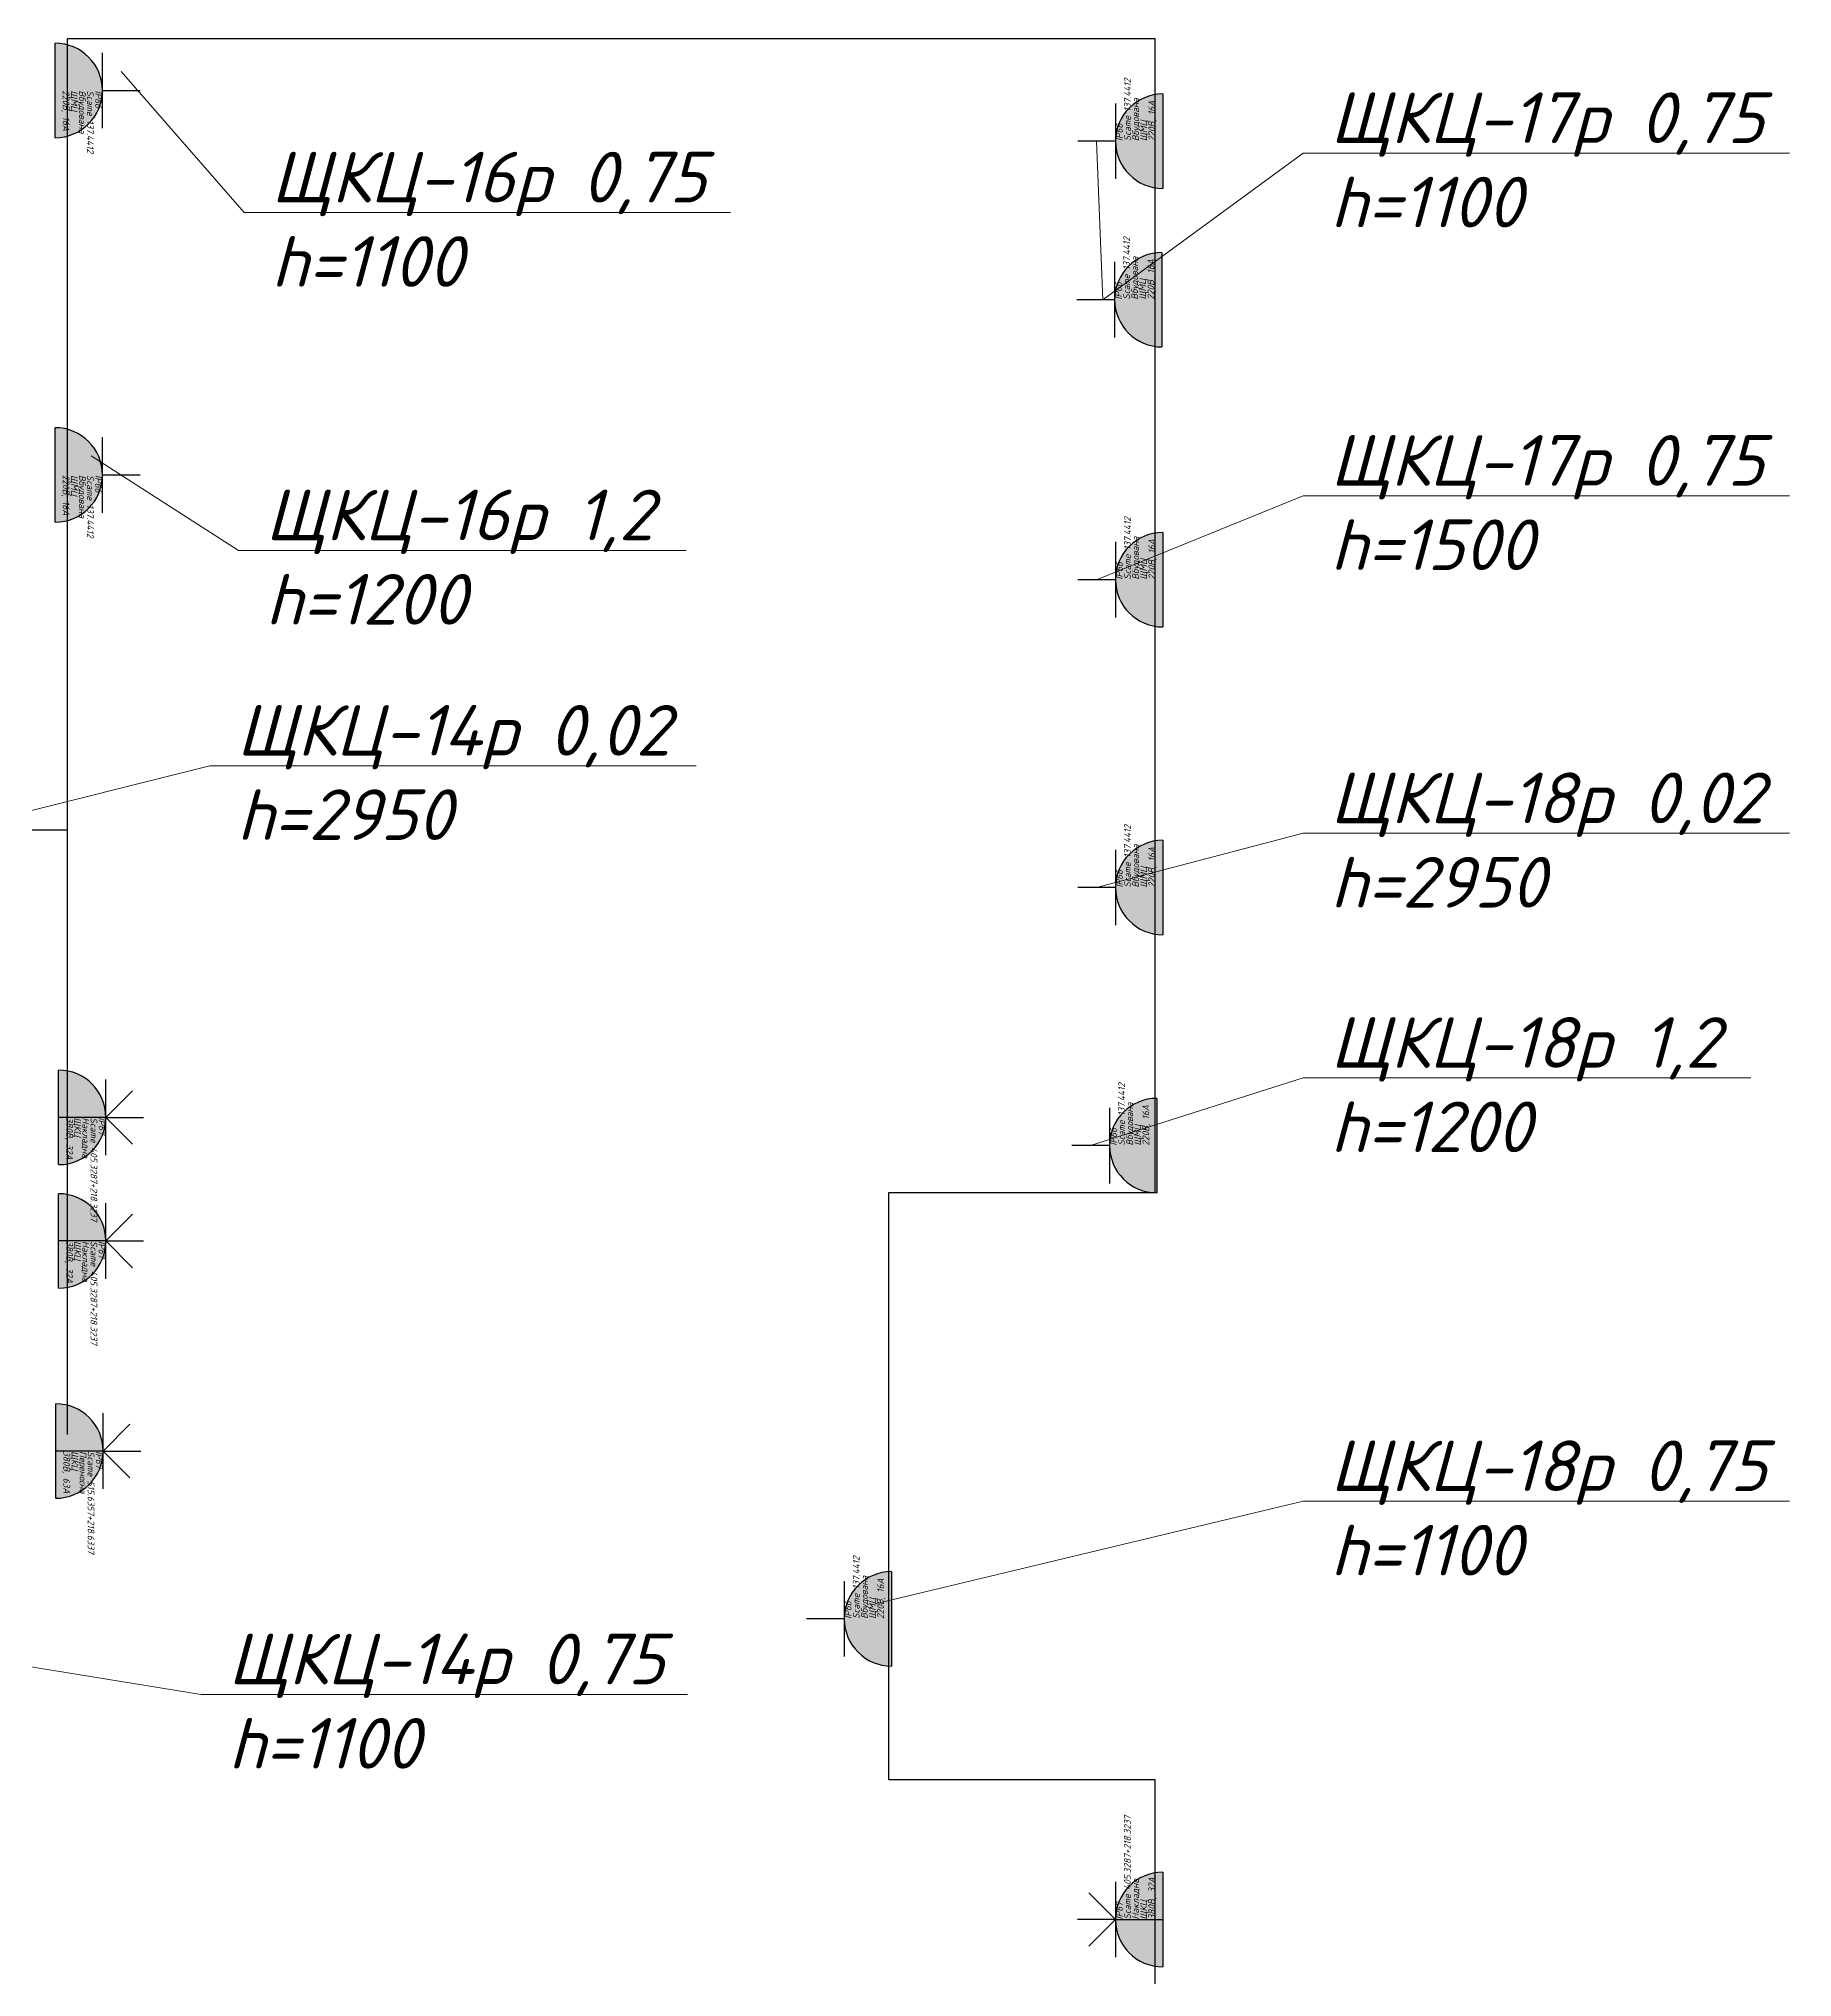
# Model space of a CAD drawing. Header units: millimetres. Extents: x -164867 to 807677, y -316775 to 513985.
# Drawn here: x -24346 to -17851, y 252962 to 260143 of the extents above; entities that cross this region are included whole.
import ezdxf
from ezdxf import colors
from ezdxf.entities.mleader import LeaderData, LeaderLine
from ezdxf.enums import TextEntityAlignment as Align
from ezdxf.math import Vec2, Vec3

# ---------------------------------------------------------------- set-up
doc = ezdxf.new("R2010")
doc.units = ezdxf.units.MM
doc.layers.add('E_Hidden atributes', color=2, linetype='Continuous', plot=False)
for name, color, linetype, lineweight in [('E_Обладнання', 84, 'Continuous', 35), ('E_Позначення', 7, 'Continuous', 15), ('E_Розп. мережі', 5, 'Continuous', 30)]:
    doc.layers.add(name, color=color, linetype=linetype, lineweight=lineweight)
doc.styles.add('GOST 2.304', font='isocpeui.ttf')
doc.styles.add('orientation to layout', font='isocpeui.ttf')
doc.styles.add('ГОСТ 2.304', font='isocpeui.ttf')

# ---------------------------------------------------------------- blocks, each defined once
blk = doc.blocks.new('_None')
blk = doc.blocks.new('*U507')
h = blk.add_hatch(color=0)
h.dxf.hatch_style = 1
h.paths.add_polyline_path([(175, 100, 1), (-175, 100)])
at = {"color": 0, "linetype": 'Continuous', "lineweight": 30}
for p, q in [((0, 275), (0, 415)), ((0, 275), (0, 415)), ((0, 275), (0, 415)), ((140, 275), (-140, 275)), ((175, 100), (-175, 100))]:
    blk.add_line(p, q, dxfattribs=at)
blk.add_arc((0, 100), 175, 0, 180, dxfattribs=at)
at = {"color": 0, "style": 'orientation to layout'}
blk.add_attdef('AMOUNT', text='', height=150, dxfattribs=at).set_placement((147.2, 422.2), align=Align.MIDDLE_CENTER)
at = {"layer": 'E_Hidden atributes', "style": 'GOST 2.304'}
for tag, p in [('IP', (0, 248.2)), ('VENDOR', (0, 218.2)), ('INSTALATION', (0, 188.2)), ('LOCATION', (0, 158.2)), ('VOLTAGE_CURRENT', (0, 128.2)), ('COLOR', (0, 100))]:
    blk.add_attdef(tag, p, '', height=25, dxfattribs=at)
blk = doc.blocks.new('*U508')
h = blk.add_hatch(color=0)
h.dxf.hatch_style = 1
h.paths.add_polyline_path([(175, 100, 1), (-175, 100)])
at = {"color": 0, "lineweight": 30}
for q in [(-99, 374), (99, 374)]:
    blk.add_line((0, 275), q, dxfattribs=at)
at = {"color": 0, "linetype": 'Continuous', "lineweight": 30}
for p, q in [((0, 275), (0, 415)), ((0, 275), (0, 415)), ((0, 275), (0, 415)), ((140, 275), (-140, 275)), ((0, 275), (0, 100)), ((175, 100), (-175, 100))]:
    blk.add_line(p, q, dxfattribs=at)
blk.add_arc((0, 100), 175, 0, 180, dxfattribs=at)
at = {"color": 0, "style": 'orientation to layout'}
blk.add_attdef('AMOUNT', text='', height=150, dxfattribs=at).set_placement((147.2, 422.2), align=Align.MIDDLE_CENTER)
at = {"layer": 'E_Hidden atributes', "style": 'GOST 2.304'}
for tag, p in [('IP', (0, 248.2)), ('VENDOR', (0, 218.2)), ('INSTALATION', (0, 188.2)), ('LOCATION', (0, 158.2)), ('VOLTAGE_CURRENT', (0, 128.2)), ('COLOR', (0, 100))]:
    blk.add_attdef(tag, p, '', height=25, dxfattribs=at)

msp = doc.modelspace()

# ---------------------------------------------------------------- linework, layer by layer
at = {"layer": 'E_Розп. мережі'}
for points in [[(-27085.4, 248193.07), (-22285.4, 248193.07), (-20210.4, 248193.07), (-20210.4, 253693.07), (-21197.2, 253693.07), (-21197.2, 255869.19), (-20210.4, 255869.19), (-20210.4, 260143.07), (-24240.4, 260143.07), (-24240.4, 257211.21), (-28310.4, 257211.21), (-28310.4, 254221.21), (-25483.96, 254221.21)], [(-24240.4, 257211.21), (-24240.4, 254972.2)]]:
    msp.add_lwpolyline(points, dxfattribs=at)

# ---------------------------------------------------------------- block references
at = {"layer": 'E_Обладнання'}
for name, p, rotation, values in [('*U507', (-24385.16, 259951.55), 270, {'INSTALATION': 'Вбудована', 'IP': 'IP66', 'VENDOR': 'Scame 137.4412', 'LOCATION': 'ЩМЦ', 'VOLTAGE_CURRENT': '220В, 16А'}), ('*U507', (-20082.6, 259763.56), 89.99999999999999, {'INSTALATION': 'Вбудована', 'IP': 'IP66', 'VENDOR': 'Scame 137.4412', 'LOCATION': 'ЩМЦ', 'VOLTAGE_CURRENT': '220В, 16А'}), ('*U507', (-20085.9, 259176.41), 89.99999999999999, {'INSTALATION': 'Вбудована', 'IP': 'IP66', 'VENDOR': 'Scame 137.4412', 'LOCATION': 'ЩМЦ', 'VOLTAGE_CURRENT': '220В, 16А'}), ('*U507', (-24385.16, 258527.16), 270, {'INSTALATION': 'Вбудована', 'IP': 'IP66', 'VENDOR': 'Scame 137.4412', 'LOCATION': 'ЩМЦ', 'VOLTAGE_CURRENT': '220В, 16А'}), ('*U507', (-20082.54, 258139.07), 89.99999999999999, {'INSTALATION': 'Вбудована', 'IP': 'IP66', 'VENDOR': 'Scame 137.4412', 'LOCATION': 'ЩМЦ', 'VOLTAGE_CURRENT': '220В, 16А'}), ('*U507', (-20082.62, 256998.59), 89.99999999999999, {'INSTALATION': 'Вбудована', 'IP': 'IP66', 'VENDOR': 'Scame 137.4412', 'LOCATION': 'ЩМЦ', 'VOLTAGE_CURRENT': '220В, 16А'}), ('*U508', (-24372.35, 256146.95), 270, {'INSTALATION': 'Накладна', 'IP': 'IP67', 'VENDOR': 'Scame 405.3287+218.3237', 'LOCATION': 'ЩКЦ', 'VOLTAGE_CURRENT': '380В, 32А'}), ('*U507', (-20104.69, 256042.55), 89.99999999999999, {'INSTALATION': 'Вбудована', 'IP': 'IP66', 'VENDOR': 'Scame 137.4412', 'LOCATION': 'ЩМЦ', 'VOLTAGE_CURRENT': '220В, 16А'}), ('*U508', (-24372.35, 255689.26), 270, {'INSTALATION': 'Накладна', 'IP': 'IP67', 'VENDOR': 'Scame 405.3287+218.3237', 'LOCATION': 'ЩКЦ', 'VOLTAGE_CURRENT': '380В, 32А'}), ('*U507', (-21087.36, 254289.24), 89.99999999999999, {'INSTALATION': 'Вбудована', 'IP': 'IP66', 'VENDOR': 'Scame 137.4412', 'LOCATION': 'ЩМЦ', 'VOLTAGE_CURRENT': '220В, 16А'}), ('*U508', (-20082.86, 253175.37), 89.99999999999999, {'INSTALATION': 'Накладна', 'IP': 'IP67', 'VENDOR': 'Scame 405.3287+218.3237', 'LOCATION': 'ЩКЦ', 'VOLTAGE_CURRENT': '380В, 32А'})]:
    msp.add_blockref(name, p, dxfattribs=dict(at, rotation=rotation)).add_auto_attribs(values)
at = {"layer": 'E_Обладнання', "color": 175, "true_color": 0x4554a5, "rotation": 270}
msp.add_blockref('*U508', (-24382.73, 254911.03), dxfattribs=at).add_auto_attribs({'INSTALATION': 'Переносна', 'IP': 'IP67', 'VENDOR': 'Scame 515.6357+218.6337', 'LOCATION': 'ЩКЦ', 'VOLTAGE_CURRENT': '380В, 63А'})

# ---------------------------------------------------------------- next in the draw order: leaders
at = {"layer": 'E_Позначення'}
ml = msp.add_multileader_mtext('Standard', dxfattribs=at)
ml.set_content('ЩКЦ-16р 0,75\\Ph=1100', color=256, style='ГОСТ 2.304')
ml.set_leader_properties(color=256, linetype='ByLayer', lineweight=-1)
ml.set_arrow_properties(name='NONE')
ml.build(insert=Vec2(0, 0))
ml.multileader.update_dxf_attribs({"has_dogleg": 0, "text_left_attachment_type": 6, "text_right_attachment_type": 6, "text_top_attachment_type": 10, "dogleg_length": 0, "arrow_head_size": 1})
ctx = ml.context
ctx.base_point, ctx.char_height, ctx.arrow_head_size, ctx.landing_gap_size, ctx.plane_origin = Vec3(-23585.16, 259499.34), 187.5, 1, 100, Vec3(-33373.63, 260257.56)
ctx.left_attachment, ctx.right_attachment = 6, 6
notes = []
notes.append((ctx, [(0, (1, 1, 0), (-23585.16, 259499.34), (1, 0), 0, [(1, [(-24040.16, 260021.74)], 0, [])])]))
ctx.mtext.insert, ctx.mtext.flow_direction = Vec3(-23485.16, 259724.34), 5
ctx.mtext.has_bg_fill, ctx.mtext.bg_color, ctx.mtext.bg_scale_factor, ctx.mtext.bg_transparency, ctx.mtext.use_window_bg_color = 1, -1027028792, 1.5, 0, 1
ml = msp.add_multileader_mtext('Standard', dxfattribs=at)
ml.set_content('ЩКЦ-17р 0,75\\Ph=1100', color=256, style='ГОСТ 2.304')
ml.set_leader_properties(color=256, linetype='ByLayer', lineweight=-1)
ml.set_arrow_properties(name='NONE')
ml.build(insert=Vec2(0, 0))
ml.multileader.update_dxf_attribs({"has_dogleg": 0, "text_left_attachment_type": 6, "text_right_attachment_type": 6, "text_top_attachment_type": 10, "dogleg_length": 0, "arrow_head_size": 1})
ctx = ml.context
ctx.base_point, ctx.char_height, ctx.arrow_head_size, ctx.landing_gap_size, ctx.plane_origin = Vec3(-19662.2, 259719.43), 187.5, 1, 100, Vec3(-26116.56, 255812.93)
ctx.left_attachment, ctx.right_attachment = 6, 6
notes.append((ctx, [(0, (1, 1, 0), (-19662.2, 259719.43), (1, 0), 0, [(2, [(-20427.6, 259763.56), (-20404.6, 259176.41)], 0, [])])]))
ctx.mtext.insert, ctx.mtext.flow_direction = Vec3(-19562.2, 259944.43), 5
ctx.mtext.has_bg_fill, ctx.mtext.bg_color, ctx.mtext.bg_scale_factor, ctx.mtext.bg_transparency, ctx.mtext.use_window_bg_color = 1, -1027028792, 1.5, 0, 1
ml = msp.add_multileader_mtext('Standard', dxfattribs=at)
ml.set_content('ЩКЦ-17р 0,75\\Ph=1500', color=256, style='ГОСТ 2.304')
ml.set_leader_properties(color=256, linetype='ByLayer', lineweight=-1)
ml.set_arrow_properties(name='NONE')
ml.build(insert=Vec2(0, 0))
ml.multileader.update_dxf_attribs({"has_dogleg": 0, "text_left_attachment_type": 6, "text_right_attachment_type": 6, "text_top_attachment_type": 10, "dogleg_length": 0, "arrow_head_size": 1})
ctx = ml.context
ctx.base_point, ctx.char_height, ctx.arrow_head_size, ctx.landing_gap_size, ctx.plane_origin = Vec3(-19662.2, 258449.9), 187.5, 1, 100, Vec3(-26116.56, 255354.32)
ctx.left_attachment, ctx.right_attachment = 6, 6
notes.append((ctx, [(0, (1, 1, 0), (-19662.2, 258449.9), (1, 0), 0, [(3, [(-20427.54, 258139.07)], 0, [])])]))
ctx.mtext.insert, ctx.mtext.flow_direction = Vec3(-19562.2, 258674.9), 5
ctx.mtext.has_bg_fill, ctx.mtext.bg_color, ctx.mtext.bg_scale_factor, ctx.mtext.bg_transparency, ctx.mtext.use_window_bg_color = 1, -1027028792, 1.5, 0, 1
ml = msp.add_multileader_mtext('Standard', dxfattribs=at)
ml.set_content('ЩКЦ-16р 1,2\\Ph=1200', color=256, style='ГОСТ 2.304')
ml.set_leader_properties(color=256, linetype='ByLayer', lineweight=-1)
ml.set_arrow_properties(name='NONE')
ml.build(insert=Vec2(0, 0))
ml.multileader.update_dxf_attribs({"has_dogleg": 0, "text_left_attachment_type": 6, "text_right_attachment_type": 6, "text_top_attachment_type": 10, "dogleg_length": 0, "arrow_head_size": 1})
ctx = ml.context
ctx.base_point, ctx.char_height, ctx.arrow_head_size, ctx.landing_gap_size, ctx.plane_origin = Vec3(-23606.56, 258247.84), 187.5, 1, 100, Vec3(-28854, 257886.68)
ctx.left_attachment, ctx.right_attachment = 6, 6
notes.append((ctx, [(0, (1, 1, 0), (-23606.56, 258247.84), (1, 0), 0, [(1, [(-24151.41, 258597.35)], 0, [])])]))
ctx.mtext.insert, ctx.mtext.flow_direction = Vec3(-23506.56, 258472.84), 5
ctx.mtext.has_bg_fill, ctx.mtext.bg_color, ctx.mtext.bg_scale_factor, ctx.mtext.bg_transparency, ctx.mtext.use_window_bg_color = 1, -1027028792, 1.5, 0, 1
ml = msp.add_multileader_mtext('Standard', dxfattribs=at)
ml.set_content('ЩКЦ-18р 0,02\\Ph=2950', color=256, style='ГОСТ 2.304')
ml.set_leader_properties(color=256, linetype='ByLayer', lineweight=-1)
ml.set_arrow_properties(name='NONE')
ml.build(insert=Vec2(0, 0))
ml.multileader.update_dxf_attribs({"has_dogleg": 0, "text_left_attachment_type": 6, "text_right_attachment_type": 6, "text_top_attachment_type": 10, "dogleg_length": 0, "arrow_head_size": 1})
ctx = ml.context
ctx.base_point, ctx.char_height, ctx.arrow_head_size, ctx.landing_gap_size, ctx.plane_origin = Vec3(-19662.2, 257199.55), 187.5, 1, 100, Vec3(-26116.56, 254401.6)
ctx.left_attachment, ctx.right_attachment = 6, 6
notes.append((ctx, [(0, (1, 1, 0), (-19662.2, 257199.55), (1, 0), 0, [(3, [(-20427.54, 256998.59)], 0, [])])]))
ctx.mtext.insert, ctx.mtext.flow_direction = Vec3(-19562.2, 257424.55), 5
ctx.mtext.has_bg_fill, ctx.mtext.bg_color, ctx.mtext.bg_scale_factor, ctx.mtext.bg_transparency, ctx.mtext.use_window_bg_color = 1, -1027028792, 1.5, 0, 1
ml = msp.add_multileader_mtext('Standard', dxfattribs=at)
ml.set_content('ЩКЦ-18р 0,75\\Ph=1100', color=256, style='ГОСТ 2.304')
ml.set_leader_properties(color=256, linetype='ByLayer', lineweight=-1)
ml.set_arrow_properties(name='NONE')
ml.build(insert=Vec2(0, 0))
ml.multileader.update_dxf_attribs({"has_dogleg": 0, "text_left_attachment_type": 6, "text_right_attachment_type": 6, "text_top_attachment_type": 10, "dogleg_length": 0, "arrow_head_size": 1})
ctx = ml.context
ctx.base_point, ctx.char_height, ctx.arrow_head_size, ctx.landing_gap_size, ctx.plane_origin = Vec3(-19662.2, 254725.12), 187.5, 1, 100, Vec3(-26116.56, 252379.28)
ctx.left_attachment, ctx.right_attachment = 6, 6
notes.append((ctx, [(0, (1, 1, 0), (-19662.2, 254725.12), (1, 0), 0, [(3, [(-21247.62, 254345.3)], 0, [])])]))
ctx.mtext.insert, ctx.mtext.flow_direction = Vec3(-19562.2, 254950.12), 5
ctx.mtext.has_bg_fill, ctx.mtext.bg_color, ctx.mtext.bg_scale_factor, ctx.mtext.bg_transparency, ctx.mtext.use_window_bg_color = 1, -1027028792, 1.5, 0, 1
ml = msp.add_multileader_mtext('Standard', dxfattribs=at)
ml.set_content('ЩКЦ-14р 0,75\\Ph=1100', color=256, style='ГОСТ 2.304')
ml.set_leader_properties(color=256, linetype='ByLayer', lineweight=-1)
ml.set_arrow_properties(name='NONE')
ml.build(insert=Vec2(0, 0))
ml.multileader.update_dxf_attribs({"has_dogleg": 0, "text_left_attachment_type": 6, "text_right_attachment_type": 6, "text_top_attachment_type": 10, "dogleg_length": 0, "arrow_head_size": 1})
ctx = ml.context
ctx.base_point, ctx.char_height, ctx.arrow_head_size, ctx.landing_gap_size, ctx.plane_origin = Vec3(-23744.14, 254009.54), 187.5, 1, 100, Vec3(-27682.67, 249263.39)
ctx.left_attachment, ctx.right_attachment = 6, 6
notes.append((ctx, [(0, (1, 1, 0), (-23744.14, 254009.54), (1, 0), 0, [(0, [(-25478.8, 254290.6)], 0, [])])]))
ctx.mtext.insert, ctx.mtext.flow_direction = Vec3(-23644.14, 254234.54), 5
ctx.mtext.has_bg_fill, ctx.mtext.bg_color, ctx.mtext.bg_scale_factor, ctx.mtext.bg_transparency, ctx.mtext.use_window_bg_color = 1, -1027028792, 1.5, 0, 1
for ctx, leaders in notes:
    for number, flags, end, landing, length, lines in leaders:
        leader = LeaderData()
        leader.index, (leader.has_last_leader_line, leader.has_dogleg_vector, leader.attachment_direction) = number, flags
        leader.last_leader_point, leader.dogleg_vector, leader.dogleg_length = Vec3(end), Vec3(landing), length
        for number, points, colour, breaks in lines:
            line = LeaderLine()
            line.index, line.vertices, line.color, line.breaks = number, Vec3.list(points), colors.encode_raw_color(colour), breaks
            leader.lines.append(line)
        ctx.leaders.append(leader)

# ---------------------------------------------------------------- next in the draw order: leaders
ml = msp.add_multileader_mtext('Standard', dxfattribs=at)
ml.set_content('ЩКЦ-14р 0,02\\Ph=2950', color=256, style='ГОСТ 2.304')
ml.set_leader_properties(color=256, linetype='ByLayer', lineweight=-1)
ml.set_arrow_properties(name='NONE')
ml.build(insert=Vec2(0, 0))
ml.multileader.update_dxf_attribs({"has_dogleg": 0, "text_left_attachment_type": 6, "text_right_attachment_type": 6, "text_top_attachment_type": 10, "dogleg_length": 0, "arrow_head_size": 1})
ctx = ml.context
ctx.base_point, ctx.char_height, ctx.arrow_head_size, ctx.landing_gap_size, ctx.plane_origin = Vec3(-23712.37, 257449.96), 187.5, 1, 100, Vec3(-24495.42, 252557.48)
ctx.left_attachment, ctx.right_attachment = 6, 6
notes = []
notes.append((ctx, [(0, (1, 1, 0), (-23712.37, 257449.96), (1, 0), 0, [(0, [(-24664.38, 257211.21)], 0, [])])]))
ctx.mtext.insert, ctx.mtext.flow_direction = Vec3(-23612.37, 257674.96), 5
ctx.mtext.has_bg_fill, ctx.mtext.bg_color, ctx.mtext.bg_scale_factor, ctx.mtext.bg_transparency, ctx.mtext.use_window_bg_color = 1, -1027028792, 1.5, 0, 1
ml = msp.add_multileader_mtext('Standard', dxfattribs=at)
ml.set_content('ЩКЦ-18р 1,2\\Ph=1200', color=256, style='ГОСТ 2.304')
ml.set_leader_properties(color=256, linetype='ByLayer', lineweight=-1)
ml.set_arrow_properties(name='NONE')
ml.build(insert=Vec2(0, 0))
ml.multileader.update_dxf_attribs({"has_dogleg": 0, "text_left_attachment_type": 6, "text_right_attachment_type": 6, "text_top_attachment_type": 10, "dogleg_length": 0, "arrow_head_size": 1})
ctx = ml.context
ctx.base_point, ctx.char_height, ctx.arrow_head_size, ctx.landing_gap_size, ctx.plane_origin = Vec3(-19662.2, 256293.38), 187.5, 1, 100, Vec3(-26116.56, 253283.17)
ctx.left_attachment, ctx.right_attachment = 6, 6
notes.append((ctx, [(0, (1, 1, 0), (-19662.2, 256293.38), (1, 0), 0, [(3, [(-20449.69, 256042.55)], 0, [])])]))
ctx.mtext.insert, ctx.mtext.flow_direction = Vec3(-19562.2, 256518.38), 5
ctx.mtext.has_bg_fill, ctx.mtext.bg_color, ctx.mtext.bg_scale_factor, ctx.mtext.bg_transparency, ctx.mtext.use_window_bg_color = 1, -1027028792, 1.5, 0, 1
for ctx, leaders in notes:
    for number, flags, end, landing, length, lines in leaders:
        leader = LeaderData()
        leader.index, (leader.has_last_leader_line, leader.has_dogleg_vector, leader.attachment_direction) = number, flags
        leader.last_leader_point, leader.dogleg_vector, leader.dogleg_length = Vec3(end), Vec3(landing), length
        for number, points, colour, breaks in lines:
            line = LeaderLine()
            line.index, line.vertices, line.color, line.breaks = number, Vec3.list(points), colors.encode_raw_color(colour), breaks
            leader.lines.append(line)
        ctx.leaders.append(leader)

doc.saveas('drawing.dxf')
